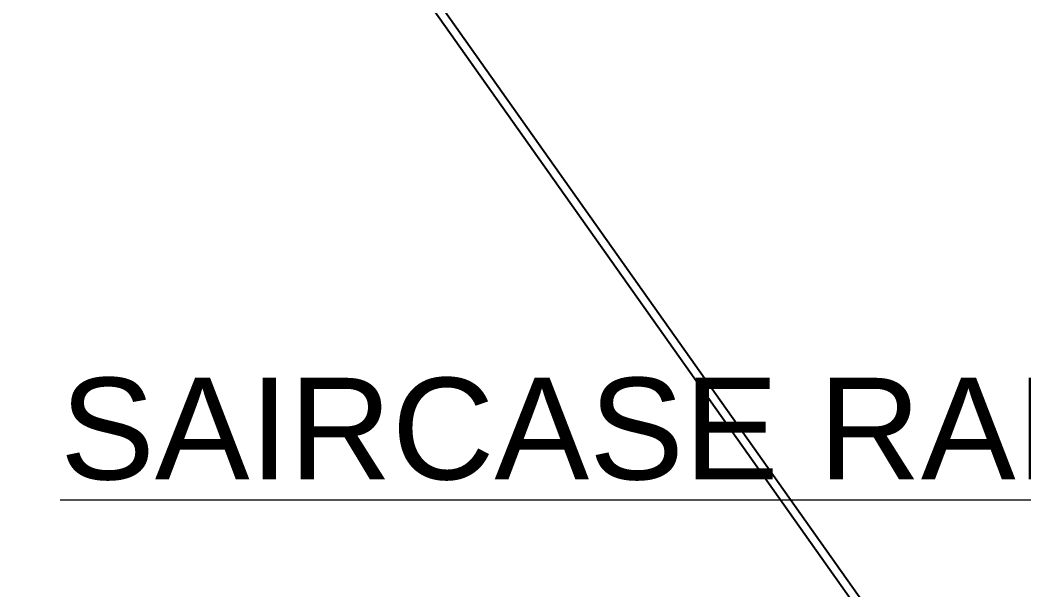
# Model space of a CAD drawing. Header units: millimetres. Extents: x 3614 to 12428, y -844 to 6844.
# Drawn here: x 5886.44 to 5895.32, y -793.38 to -788.33 of the extents above; entities that cross this region are included whole.
import ezdxf

# ---------------------------------------------------------------- set-up
doc = ezdxf.new("R2010")
doc.units = ezdxf.units.MM
doc.header["$LTSCALE"] = 40
doc.header["$MEASUREMENT"] = 0
doc.layers.get('0').update_dxf_attribs({"linetype": 'CONTINUOUS', "lineweight": 20})
doc.layers.add('TEXT', color=7, linetype='CONTINUOUS', lineweight=20)
doc.styles.add('101', font='arial.ttf', dxfattribs={"width": 0.85})
doc.styles.add('L120', font='simplex.shx', dxfattribs={"height": 1})
doc.dimstyles.new('INNER', dxfattribs={"dimtxt": 50, "dimasz": 30, "dimexe": 50, "dimexo": 50, "dimgap": 10, "dimtad": 1, "dimzin": 13, "dimdsep": 46, "dimtxsty": '101', "dimblk1": 'ARCHTICK', "dimblk2": 'ARCHTICK', "dimsah": 1, "dimcen": 0, "dimclrt": 2, "dimadec": 0, "dimazin": 0, "dimtfac": 1, "dimtix": 1, "dimtmove": 2, "dimatfit": 3, "dimldrblk": 'ARCHTICK', "dimfxl": 0, "dimtolj": 1, "dimtzin": 13, "dimarcsym": 0})

# ---------------------------------------------------------------- blocks, each defined once
blk = doc.blocks.new('_ArchTick')
at = {"color": 0, "const_width": 0.15}
blk.add_lwpolyline([(-0.5, -0.5), (0.5, 0.5)], dxfattribs=at)

msp = doc.modelspace()

# ---------------------------------------------------------------- texts
at = {"layer": 'TEXT', "ltscale": 0.05, "insert": (5886.7965, -791.5007), "char_height": 0.9, "width": 18.246178, "attachment_point": 1, "style": 'L120'}
msp.add_mtext('{\\fArial|b0|i0|c0|p34;\\LSAIRCASE RAILING  DETAIL}', dxfattribs=at)

# ---------------------------------------------------------------- leaders
at = {"layer": 'TEXT'}
for points in [[(5896.4374, -797.0769), (5896.4374, -796.5866), (5896.641, -796.5866)], [(5896.5284, -797.3336), (5896.5284, -796.7689), (5896.6403, -796.7689)]]:
    msp.add_leader(points, dimstyle='INNER', override={"dimtad": 0, "dimldrblk": 'Open90'}, dxfattribs=at)

doc.saveas('drawing.dxf')
